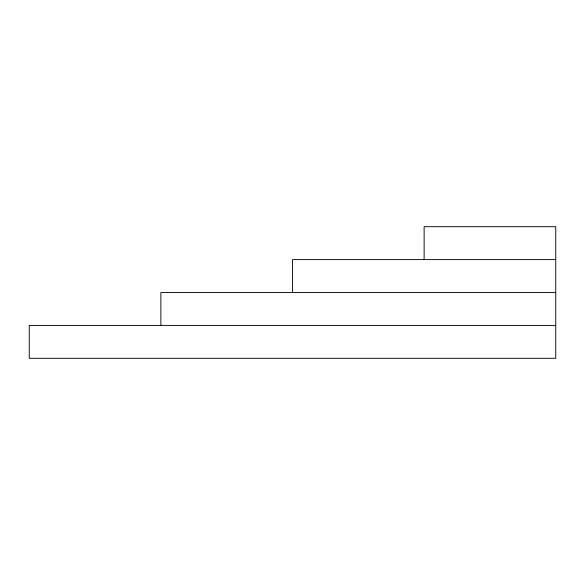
<?xml version="1.0" encoding="UTF-8"?>
<svg xmlns="http://www.w3.org/2000/svg" width="585" height="585" viewBox="0 0 585 585"><rect width="100%" height="100%" fill="white"/><g stroke="black" fill="none" stroke-linecap="round" stroke-linejoin="round"><path stroke-width="0.88" d="M555.75 259.594L292.5 259.594L292.5 292.5M555.75 292.5L160.875 292.5L160.875 325.406M555.75 325.406L29.25 325.406L29.25 358.312L555.75 358.312L555.75 226.688L424.125 226.688L424.125 259.594"/></g></svg>
